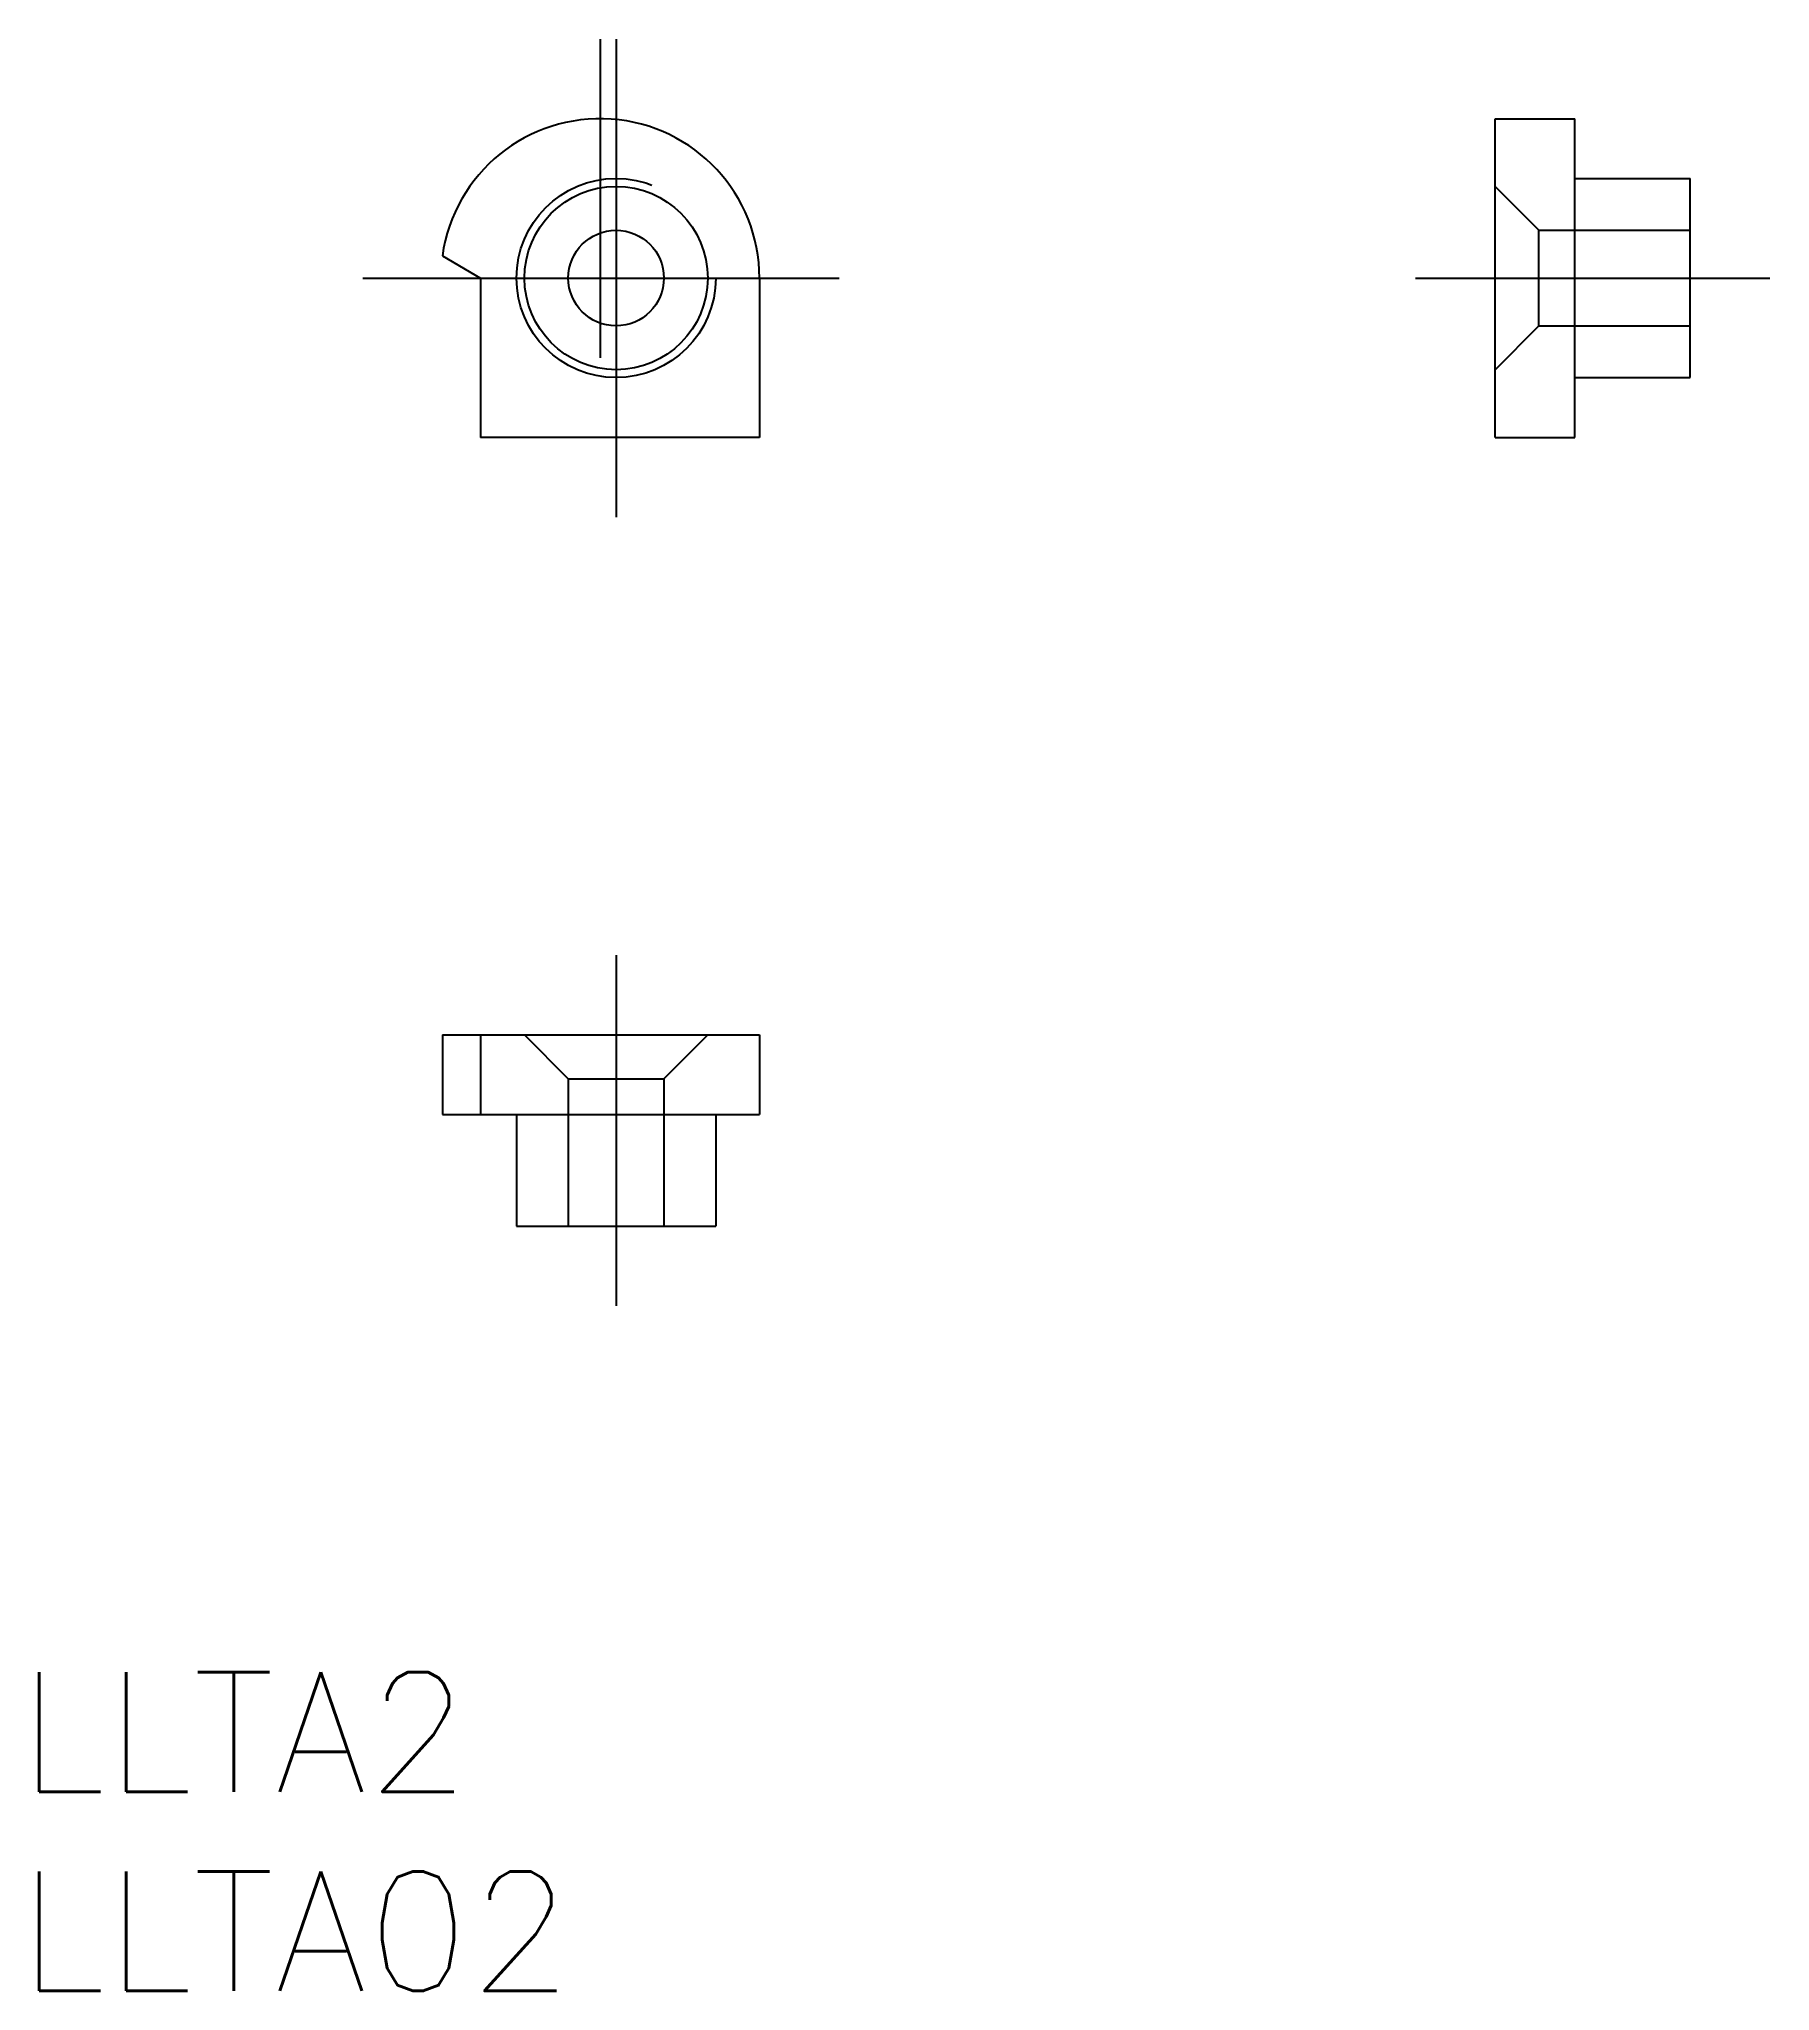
# Model space of a CAD drawing. Extents: x -14.5 to 29, y -43 to 6.
import ezdxf

# ---------------------------------------------------------------- set-up
doc = ezdxf.new("R2010")
doc.units = 0
doc.linetypes.add('CENTER', pattern=[50.8, 31.75, -6.35, 6.35, -6.35])
doc.linetypes.add('DASHED', pattern=[19.05, 12.7, -6.35])
doc.layers.get('0').update_dxf_attribs({"linetype": 'CONTINUOUS'})
doc.layers.add('CENTER', color=1, linetype='CONTINUOUS')
doc.styles.get("Standard").update_dxf_attribs({"font": 'txt.shx', "height": 3, "bigfont": 'bigfont.shx'})

# ---------------------------------------------------------------- blocks, each defined once
blk = doc.blocks.new('*U2')
at = {"color": 7, "linetype": 'CONTINUOUS'}
blk.add_text('LLTA02', height=3, dxfattribs=at).set_placement((-15, -43))
blk = doc.blocks.new('*U3')
at = {"color": 7, "linetype": 'CONTINUOUS'}
blk.add_text('LLTA2', height=3, dxfattribs=at).set_placement((-15, -38))

msp = doc.modelspace()

# ---------------------------------------------------------------- linework, layer by layer
at = {"color": 7, "linetype": 'CONTINUOUS'}
for p, q in [((22.065, -4), (22.065, 4)), ((22.065, 4), (24.065, 4)), ((24.065, -4), (24.065, 4)), ((24.065, 2.5), (26.965, 2.5)), ((26.965, -2.5), (26.965, 2.5)), ((-4.361, 0.555), (-3.4, 0)), ((-3.4, 0), (-3.4, -4)), ((3.6, 0), (3.6, -4)), ((24.065, -2.5), (26.965, -2.5)), ((3.6, -4), (-3.4, -4)), ((22.065, -4), (24.065, -4)), ((-4.361, -19), (3.6, -19)), ((-4.361, -19), (-4.361, -21)), ((-3.4, -19), (-3.4, -21)), ((3.6, -19), (3.6, -21)), ((-4.361, -21), (3.6, -21)), ((-2.5, -21), (-2.5, -23.8)), ((2.5, -21), (2.5, -23.8)), ((-2.5, -23.8), (2.5, -23.8))]:
    msp.add_line(p, q, dxfattribs=at)
at = {"color": 3, "linetype": 'DASHED'}
for p, q in [((22.065, 2.3), (23.165, 1.2)), ((23.165, 1.2), (26.965, 1.2)), ((23.165, -1.2), (23.165, 1.2)), ((22.065, -2.3), (23.165, -1.2)), ((23.165, -1.2), (26.965, -1.2)), ((-2.3, -19), (-1.2, -20.1)), ((1.2, -20.1), (2.3, -19)), ((-1.2, -20.1), (1.2, -20.1)), ((-1.2, -20.1), (-1.2, -23.8)), ((1.2, -20.1), (1.2, -23.8))]:
    msp.add_line(p, q, dxfattribs=at)
msp.add_circle((0, 0), 2.5, dxfattribs=at)
at = {"color": 7, "linetype": 'CONTINUOUS'}
for radius in [2.3, 1.2]:
    msp.add_circle((0, 0), radius, dxfattribs=at)
msp.add_arc((-0.4, 0), 4, 0, 172.0243, dxfattribs=at)
at = {"layer": 'CENTER', "color": 1, "linetype": 'CENTER'}
for p, q in [((-0.4, 6), (-0.4, -2)), ((0, 6), (0, -6)), ((-6.361, 0), (5.6, 0)), ((20.065, 0), (28.965, 0)), ((0, -17), (0, -25.8))]:
    msp.add_line(p, q, dxfattribs=at)

# ---------------------------------------------------------------- block references
at = {"color": 7, "linetype": 'CONTINUOUS'}
for name in ['*U3', '*U2']:
    msp.add_blockref(name, (0, 0), dxfattribs=at)

doc.saveas('drawing.dxf')
